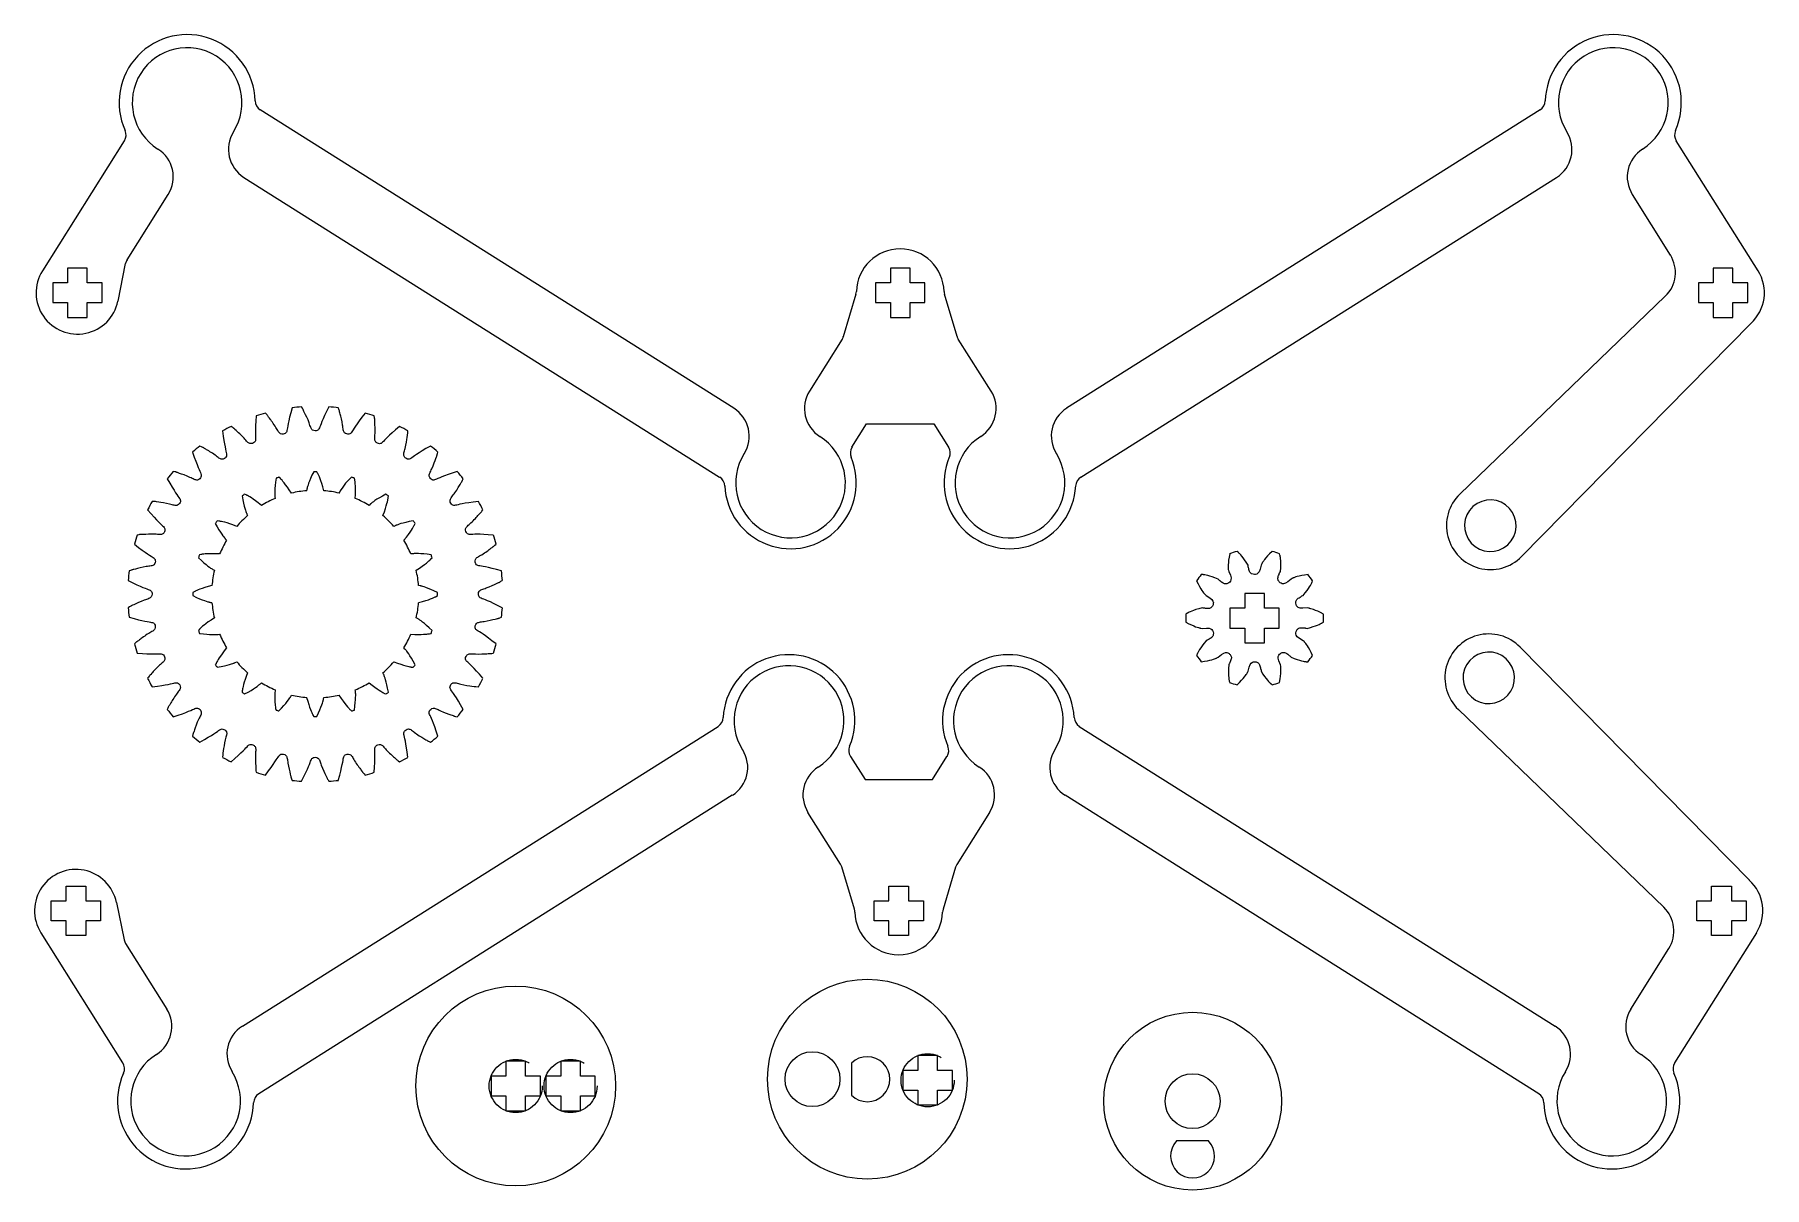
# Model space of a CAD drawing. Header units: millimetres. Extents: x -192 to 283, y -242 to 46.
# Drawn here: x 97.1 to 254.8, y -61.3 to 43.7 of the extents above; entities that cross this region are included whole.
import ezdxf

# ---------------------------------------------------------------- set-up
doc = ezdxf.new("R2010")
doc.units = ezdxf.units.MM
doc.linetypes.add('CENTERX2', pattern=[20.32, 12.7, -2.54, 2.54, -2.54])

msp = doc.modelspace()

# ---------------------------------------------------------------- linework, layer by layer
at = {"color": 7, "linetype": 'Continuous'}
for p, q in [((160.81, 9.65), (117.65, 36.83)), ((234.32, 36.83), (191.15, 9.65)), ((105.25, 34.02), (97.79, 22.18)), ((254.17, 22.18), (246.71, 34.02)), ((116.15, 30.68), (159.52, 3.37)), ((192.44, 3.37), (235.81, 30.68)), ((105.51, 23.17), (109.26, 29.12)), ((242.71, 29.12), (246.17, 23.61)), ((100.08, 22.42), (100.08, 21.07)), ((101.88, 22.42), (100.08, 22.42)), ((101.88, 21.07), (101.88, 22.42)), ((104.68, 19.41), (105.37, 22.83)), ((175.08, 22.42), (175.08, 21.07)), ((176.88, 22.42), (175.08, 22.42)), ((176.88, 21.07), (176.88, 22.42)), ((250.08, 22.42), (250.08, 21.07)), ((251.88, 22.42), (250.08, 22.42)), ((251.88, 21.07), (251.88, 22.42)), ((100.08, 21.07), (98.73, 21.07)), ((98.73, 21.07), (98.73, 19.27)), ((103.23, 21.07), (101.88, 21.07)), ((103.23, 19.27), (103.23, 21.07)), ((175.08, 21.07), (173.73, 21.07)), ((173.73, 21.07), (173.73, 19.27)), ((178.23, 21.07), (176.88, 21.07)), ((178.23, 19.27), (178.23, 21.07)), ((250.08, 21.07), (248.73, 21.07)), ((248.73, 21.07), (248.73, 19.27)), ((253.23, 21.07), (251.88, 21.07)), ((253.23, 19.27), (253.23, 21.07)), ((98.73, 19.27), (100.08, 19.27)), ((100.08, 19.27), (100.08, 17.92)), ((101.88, 19.27), (103.23, 19.27)), ((101.88, 17.92), (101.88, 19.27)), ((171.94, 20.03), (170.79, 16.17)), ((173.73, 19.27), (175.08, 19.27)), ((175.08, 19.27), (175.08, 17.92)), ((176.88, 19.27), (178.23, 19.27)), ((176.88, 17.92), (176.88, 19.27)), ((181.16, 16.2), (180.02, 20.03)), ((245.72, 19.85), (227, 1.83)), ((248.73, 19.27), (250.08, 19.27)), ((250.08, 19.27), (250.08, 17.92)), ((251.88, 19.27), (253.23, 19.27)), ((251.88, 17.92), (251.88, 19.27)), ((100.08, 17.92), (101.88, 17.92)), ((175.08, 17.92), (176.88, 17.92)), ((232.62, -3.85), (253.52, 17.38)), ((250.08, 17.92), (251.88, 17.92)), ((170.68, 15.93), (167.71, 11.21)), ((184.26, 11.21), (181.27, 15.95)), ((171.58, 6.11), (172.91, 8.22)), ((172.91, 8.22), (179.05, 8.22)), ((179.05, 8.22), (180.38, 6.11)), ((231.35, -2.79), (231.35, -2.78)), ((207.38, -7.22), (207.38, -8.57)), ((209.18, -7.22), (207.38, -7.22)), ((209.18, -8.57), (209.18, -7.22)), ((207.38, -8.57), (206.03, -8.57)), ((206.03, -8.57), (206.03, -10.37)), ((210.53, -8.57), (209.18, -8.57)), ((210.53, -10.37), (210.53, -8.57)), ((206.03, -10.37), (207.38, -10.37)), ((207.38, -10.37), (207.38, -11.72)), ((209.18, -10.37), (210.53, -10.37)), ((209.18, -11.72), (209.18, -10.37)), ((207.38, -11.72), (209.18, -11.72)), ((232.48, -12.11), (253.38, -33.34)), ((231.21, -13.17), (231.22, -13.18)), ((245.58, -35.81), (226.86, -17.79)), ((116.02, -46.64), (159.39, -19.33)), ((192.3, -19.33), (235.67, -46.64)), ((171.44, -22.07), (172.77, -24.18)), ((178.92, -24.18), (180.24, -22.07)), ((172.77, -24.18), (178.92, -24.18)), ((160.67, -25.61), (117.51, -52.79)), ((234.18, -52.79), (191.02, -25.61)), ((170.54, -31.89), (167.57, -27.17)), ((184.12, -27.17), (181.14, -31.91)), ((171.81, -35.99), (170.65, -32.13)), ((181.02, -32.16), (179.88, -35.99)), ((99.94, -35.23), (99.94, -33.88)), ((99.94, -33.88), (101.74, -33.88)), ((101.74, -33.88), (101.74, -35.23)), ((174.94, -35.23), (174.94, -33.88)), ((174.94, -33.88), (176.74, -33.88)), ((176.74, -33.88), (176.74, -35.23)), ((249.94, -35.23), (249.94, -33.88)), ((249.94, -33.88), (251.74, -33.88)), ((251.74, -33.88), (251.74, -35.23)), ((98.59, -37.03), (98.59, -35.23)), ((98.59, -35.23), (99.94, -35.23)), ((101.74, -35.23), (103.09, -35.23)), ((103.09, -35.23), (103.09, -37.03)), ((104.54, -35.37), (105.24, -38.79)), ((173.59, -37.03), (173.59, -35.23)), ((173.59, -35.23), (174.94, -35.23)), ((176.74, -35.23), (178.09, -35.23)), ((178.09, -35.23), (178.09, -37.03)), ((248.59, -37.03), (248.59, -35.23)), ((248.59, -35.23), (249.94, -35.23)), ((251.74, -35.23), (253.09, -35.23)), ((253.09, -35.23), (253.09, -37.03)), ((99.94, -37.03), (98.59, -37.03)), ((99.94, -38.38), (99.94, -37.03)), ((103.09, -37.03), (101.74, -37.03)), ((101.74, -37.03), (101.74, -38.38)), ((174.94, -37.03), (173.59, -37.03)), ((174.94, -38.38), (174.94, -37.03)), ((178.09, -37.03), (176.74, -37.03)), ((176.74, -37.03), (176.74, -38.38)), ((249.94, -37.03), (248.59, -37.03)), ((249.94, -38.38), (249.94, -37.03)), ((253.09, -37.03), (251.74, -37.03)), ((251.74, -37.03), (251.74, -38.38)), ((105.12, -49.98), (97.66, -38.13)), ((101.74, -38.38), (99.94, -38.38)), ((105.37, -39.12), (109.12, -45.08)), ((176.74, -38.38), (174.94, -38.38)), ((254.03, -38.13), (246.57, -49.98)), ((251.74, -38.38), (249.94, -38.38)), ((242.57, -45.08), (246.04, -39.57)), ((141.83, -49.84), (140.03, -49.84)), ((140.03, -49.84), (140.03, -51.19)), ((141.83, -51.19), (141.83, -49.84)), ((146.83, -49.84), (145.03, -49.84)), ((145.03, -49.84), (145.03, -51.19)), ((146.83, -51.19), (146.83, -49.84)), ((171.54, -50.01), (171.54, -52.93)), ((179.38, -49.32), (177.58, -49.32)), ((177.58, -49.32), (177.58, -50.67)), ((179.38, -50.67), (179.38, -49.32)), ((138.68, -51.19), (138.68, -52.99)), ((140.03, -51.19), (138.68, -51.19)), ((143.18, -51.19), (141.83, -51.19)), ((143.18, -52.99), (143.18, -51.19)), ((143.68, -51.19), (143.68, -52.99)), ((145.03, -51.19), (143.68, -51.19)), ((148.18, -51.19), (146.83, -51.19)), ((148.18, -52.99), (148.18, -51.19)), ((176.23, -50.67), (176.23, -52.47)), ((177.58, -50.67), (176.23, -50.67)), ((180.73, -50.67), (179.38, -50.67)), ((180.73, -52.47), (180.73, -50.67)), ((138.68, -52.99), (140.03, -52.99)), ((140.03, -52.99), (140.03, -54.34)), ((141.83, -54.34), (141.83, -52.99)), ((141.83, -52.99), (143.18, -52.99)), ((143.68, -52.99), (145.03, -52.99)), ((145.03, -52.99), (145.03, -54.34)), ((146.83, -54.34), (146.83, -52.99)), ((146.83, -52.99), (148.18, -52.99)), ((176.23, -52.47), (177.58, -52.47)), ((177.58, -52.47), (177.58, -53.82)), ((179.38, -53.82), (179.38, -52.47)), ((179.38, -52.47), (180.73, -52.47)), ((140.03, -54.34), (141.83, -54.34)), ((145.03, -54.34), (146.83, -54.34)), ((177.58, -53.82), (179.38, -53.82)), ((204.08, -57.1), (201.17, -57.1))]:
    msp.add_line(p, q, dxfattribs=at)
for centre, radius in [((172.98, -51.47), 9.1), ((140.93, -52.09), 9.1), ((202.63, -53.47), 8.1), ((167.98, -51.47), 2.5), ((202.63, -53.47), 2.5)]:
    msp.add_circle(centre, radius, dxfattribs=at)
at = {"color": 7, "linetype": 'CENTERX2'}
for centre in [(140.93, -52.09), (145.93, -52.09), (178.48, -51.57)]:
    msp.add_circle(centre, 2.42, dxfattribs=at)
at = {"color": 7, "linetype": 'Continuous'}
for centre, radius, start, end in [((110.98, 37.49), 6.2, 1.5448, 204.0468), ((240.98, 37.49), 6.2, 335.9532, 178.4552), ((110.98, 37.49), 5, 327.7958, 237.7958), ((240.98, 37.49), 5, 302.2042, 212.2042), ((118.18, 37.68), 1, 181.5448, 237.7958), ((233.78, 37.68), 1, 302.2042, 358.4552), ((104.41, 34.55), 1, 327.7958, 24.0468), ((117.75, 33.22), 3, 147.7958, 237.7958), ((234.21, 33.22), 3, 302.2042, 32.2042), ((247.56, 34.55), 1, 155.9532, 212.2042), ((106.72, 30.72), 3, 327.7958, 57.7958), ((245.25, 30.72), 3, 122.2042, 212.2042), ((175.98, 20.17), 4, 1.7581, 178.2317), ((100.98, 20.17), 3.77, 147.7958, 348.4524), ((106.35, 22.63), 1, 147.7958, 168.4524), ((243.64, 22.02), 3, 313.9066, 32.2042), ((250.98, 20.17), 3.77, 312.2885, 32.2042), ((170.98, 20.32), 1, 343.3508, 358.2317), ((180.98, 20.32), 1, 181.7581, 196.5545), ((169.83, 16.46), 1, 327.7958, 343.3508), ((182.12, 16.48), 1, 196.5545, 212.2042), ((170.25, 9.62), 3, 147.7958, 237.7958), ((181.72, 9.62), 3, 302.2042, 32.2042), ((122.66, -7.28), 17.1, 94.1681, 97.0819), ((122.66, -7.28), 17.1, 82.9181, 85.8319), ((159.21, 7.11), 3, 327.7958, 57.7958), ((192.75, 7.11), 3, 122.2042, 212.2042), ((122.66, -7.28), 17.1, 116.6681, 119.5819), ((122.66, -7.28), 17.1, 105.4181, 108.3319), ((122.66, -7.28), 17.1, 71.6681, 74.5819), ((122.66, -7.28), 17.1, 60.4181, 63.3319), ((165.98, 2.85), 5, 147.7958, 57.7958), ((185.98, 2.85), 5, 122.2042, 32.2042), ((122.66, -7.28), 17.1, 127.9181, 130.8319), ((122.66, -7.28), 17.1, 49.1681, 52.0819), ((165.98, 2.85), 6, 182.6457, 22.9459), ((172.43, 5.57), 1, 147.7958, 202.9459), ((185.98, 2.85), 6, 157.0541, 357.3543), ((179.54, 5.57), 1, 337.0541, 32.2042), ((122.66, -7.28), 17.1, 139.1681, 142.0819), ((122.66, -7.28), 11.15, 107.2859, 108.7141), ((122.66, -7.28), 11.15, 89.2859, 90.7141), ((122.66, -7.28), 11.15, 71.2859, 72.7133), ((122.66, -7.28), 17.1, 37.9181, 40.8319), ((158.99, 2.52), 1, 2.6457, 57.7958), ((192.97, 2.52), 1, 122.2042, 177.3543), ((122.66, -7.28), 11.15, 125.2859, 126.7141), ((122.66, -7.28), 9.45, 94.7457, 103.2543), ((122.66, -7.28), 9.45, 76.7457, 85.2543), ((122.66, -7.28), 11.15, 53.2859, 54.7141), ((229.77, -1.05), 4, 133.9066, 315.4517), ((122.66, -7.28), 17.1, 150.4181, 153.3319), ((122.66, -7.28), 9.45, 112.7457, 121.2543), ((122.66, -7.28), 9.45, 58.7457, 67.2543), ((122.66, -7.28), 17.1, 26.6681, 29.5819), ((229.77, -1.05), 2.35, 312.3427, 312.2342), ((122.66, -7.28), 11.15, 143.2859, 144.7141), ((122.66, -7.28), 9.45, 130.7457, 139.2543), ((122.66, -7.28), 9.45, 40.7457, 49.2543), ((122.66, -7.28), 11.15, 35.2859, 36.7141), ((122.66, -7.28), 17.1, 161.6681, 164.5819), ((122.66, -7.28), 9.45, 148.7457, 157.2543), ((122.66, -7.28), 9.45, 22.7457, 31.2543), ((122.66, -7.28), 17.1, 15.4181, 18.3319), ((122.66, -7.28), 11.15, 161.2859, 162.7141), ((122.66, -7.28), 11.15, 17.2859, 18.7141), ((208.28, -9.47), 6.28, 104.7443, 111.2557), ((208.28, -9.47), 6.28, 68.7443, 75.2557), ((122.66, -7.28), 17.1, 172.9181, 175.8319), ((122.66, -7.28), 9.45, 166.7457, 175.2543), ((122.66, -7.28), 9.45, 4.7457, 13.2543), ((122.66, -7.28), 17.1, 4.1681, 7.0819), ((208.28, -9.47), 6.28, 140.7443, 147.2557), ((208.28, -9.47), 6.28, 32.7443, 39.2557), ((122.66, -7.28), 11.15, 179.2859, 180.7141), ((122.66, -7.28), 11.15, 359.2859, 0.7141), ((122.66, -7.28), 17.1, 184.1681, 187.0819), ((122.66, -7.28), 9.45, 184.7457, 193.2543), ((122.66, -7.28), 9.45, 346.7457, 355.2543), ((122.66, -7.28), 17.1, 352.9181, 355.8319), ((208.28, -9.47), 6.28, 176.7443, 183.2557), ((208.28, -9.47), 6.28, 356.7443, 3.2557), ((122.66, -7.28), 11.15, 197.2859, 198.7141), ((122.66, -7.28), 9.45, 202.7457, 211.2543), ((122.66, -7.28), 9.45, 328.7457, 337.2543), ((122.66, -7.28), 11.15, 341.2859, 342.7141), ((229.63, -14.91), 4, 44.5483, 226.0934), ((122.66, -7.28), 17.1, 195.4181, 198.3319), ((122.66, -7.28), 17.1, 341.6681, 344.5819), ((229.63, -14.91), 2.35, 47.7658, 47.6573), ((122.66, -7.28), 11.15, 215.2859, 216.7141), ((122.66, -7.28), 9.45, 220.7457, 229.2543), ((122.66, -7.28), 9.45, 310.7457, 319.2543), ((122.66, -7.28), 11.15, 323.2859, 324.7141), ((165.84, -18.8), 6, 337.0541, 177.3543), ((165.84, -18.8), 5, 302.2042, 212.2042), ((185.84, -18.8), 6, 2.6457, 202.9459), ((185.84, -18.8), 5, 327.7958, 237.7958), ((208.28, -9.47), 6.28, 212.7443, 219.2557), ((208.28, -9.47), 6.28, 320.7443, 327.2557), ((122.66, -7.28), 17.1, 206.6681, 209.5819), ((122.66, -7.28), 9.45, 238.7457, 247.2543), ((122.66, -7.28), 9.45, 292.7457, 301.2543), ((122.66, -7.28), 17.1, 330.4181, 333.3319), ((208.28, -9.47), 6.28, 248.7443, 255.2557), ((208.28, -9.47), 6.28, 284.7443, 291.2557), ((122.66, -7.28), 11.15, 233.2859, 234.7141), ((122.66, -7.28), 9.45, 256.7457, 265.2543), ((122.66, -7.28), 9.45, 274.7457, 283.2543), ((122.66, -7.28), 11.15, 305.2859, 306.7141), ((122.66, -7.28), 17.1, 217.9181, 220.8319), ((122.66, -7.28), 11.15, 251.2859, 252.7141), ((122.66, -7.28), 11.15, 269.2859, 270.7141), ((122.66, -7.28), 11.15, 287.2859, 288.7141), ((122.66, -7.28), 17.1, 319.1681, 322.0819), ((158.85, -18.48), 1, 302.2042, 357.3543), ((192.84, -18.48), 1, 182.6457, 237.7958), ((122.66, -7.28), 17.1, 229.1681, 232.0819), ((122.66, -7.28), 17.1, 307.9181, 310.8319), ((159.08, -23.07), 3, 302.2042, 32.2042), ((172.29, -21.53), 1, 157.0541, 212.2042), ((179.4, -21.53), 1, 327.7958, 22.9459), ((192.61, -23.07), 3, 147.7958, 237.7958), ((122.66, -7.28), 17.1, 240.4181, 243.3319), ((122.66, -7.28), 17.1, 251.6681, 254.5819), ((122.66, -7.28), 17.1, 285.4181, 288.3319), ((122.66, -7.28), 17.1, 296.6681, 299.5819), ((170.11, -25.57), 3, 122.2042, 212.2042), ((181.58, -25.57), 3, 327.7958, 57.7958), ((122.66, -7.28), 17.1, 262.9181, 265.8319), ((122.66, -7.28), 17.1, 274.1681, 277.0819), ((100.84, -36.13), 3.77, 11.5476, 212.2042), ((169.69, -32.42), 1, 16.6492, 32.2042), ((181.98, -32.44), 1, 147.7958, 163.4455), ((250.84, -36.13), 3.77, 327.7958, 47.7115), ((170.85, -36.28), 1, 1.7683, 16.6492), ((175.84, -36.13), 4, 181.7683, 358.2419), ((180.84, -36.28), 1, 163.4455, 178.2419), ((243.5, -37.97), 3, 327.7958, 46.0934), ((106.22, -38.59), 1, 191.5476, 212.2042), ((106.58, -46.68), 3, 302.2042, 32.2042), ((245.11, -46.68), 3, 147.7958, 237.7958), ((117.61, -49.18), 3, 122.2042, 212.2042), ((234.08, -49.18), 3, 327.7958, 57.7958), ((104.27, -50.51), 1, 335.9532, 32.2042), ((110.84, -53.45), 5, 122.2042, 32.2042), ((172.98, -51.47), 2.05, 225.3655, 134.6345), ((240.84, -53.45), 5, 147.7958, 57.7958), ((247.42, -50.51), 1, 147.7958, 204.0468), ((110.84, -53.45), 6.2, 155.9532, 358.4552), ((240.84, -53.45), 6.2, 181.5448, 24.0468), ((118.04, -53.64), 1, 122.2042, 178.4552), ((233.65, -53.64), 1, 1.5448, 57.7958), ((202.63, -58.47), 2, 136.7764, 43.2236)]:
    msp.add_arc(centre, radius, start, end, dxfattribs=at)
for points, knots in [([(120.55, 9.69), (120.17, 8.35), (120.11, 7.66), (120.01, 7.4), (119.76, 7.29), (119.49, 7.3), (119.29, 7.5), (118.97, 8.11), (118.11, 9.21), (118.43, 8.86), (118.11, 9.21)], [0, 0, 0, 0, 0.2642, 0.395364, 0.448111, 0.499999, 0.551887, 0.604634, 0.735798, 1, 1, 1, 1]), ([(123.9, 9.78), (123.27, 8.53), (123.07, 7.87), (122.92, 7.64), (122.66, 7.57), (122.39, 7.64), (122.24, 7.87), (122.05, 8.53), (121.41, 9.78), (121.66, 9.37), (121.41, 9.78)], [0, 0, 0, 0, 0.264198, 0.395363, 0.44811, 0.499998, 0.551886, 0.604633, 0.735797, 1, 1, 1, 1]), ([(127.2, 9.21), (126.34, 8.11), (126.02, 7.5), (125.83, 7.3), (125.55, 7.29), (125.3, 7.4), (125.2, 7.66), (125.14, 8.35), (124.76, 9.69), (124.93, 9.25), (124.76, 9.69)], [0, 0, 0, 0, 0.264198, 0.395363, 0.44811, 0.499998, 0.551886, 0.604633, 0.735797, 1, 1, 1, 1]), ([(117.28, 8.95), (117.17, 7.56), (117.25, 6.88), (117.2, 6.6), (116.97, 6.44), (116.7, 6.4), (116.47, 6.56), (116.04, 7.1), (114.98, 8), (115.37, 7.73), (114.98, 8)], [0, 0, 0, 0, 0.264201, 0.395365, 0.448112, 0.5, 0.551887, 0.604634, 0.735798, 1, 1, 1, 1]), ([(130.33, 8), (129.27, 7.1), (128.84, 6.56), (128.61, 6.4), (128.34, 6.44), (128.12, 6.6), (128.07, 6.88), (128.14, 7.56), (128.03, 8.95), (128.11, 8.49), (128.03, 8.95)], [0, 0, 0, 0, 0.264199, 0.395363, 0.44811, 0.499998, 0.551886, 0.604633, 0.735797, 1, 1, 1, 1]), ([(114.21, 7.59), (114.38, 6.21), (114.59, 5.55), (114.59, 5.27), (114.41, 5.07), (114.15, 4.97), (113.89, 5.08), (113.36, 5.53), (112.15, 6.21), (112.58, 6.01), (112.15, 6.21)], [0, 0, 0, 0, 0.264202, 0.395366, 0.448113, 0.5, 0.551888, 0.604635, 0.735799, 1, 1, 1, 1]), ([(133.16, 6.21), (131.95, 5.53), (131.42, 5.08), (131.16, 4.97), (130.91, 5.07), (130.72, 5.27), (130.72, 5.55), (130.93, 6.21), (131.1, 7.59), (131.08, 7.12), (131.1, 7.59)], [0, 0, 0, 0, 0.264188, 0.395354, 0.448102, 0.499991, 0.551879, 0.604627, 0.735793, 1, 1, 1, 1]), ([(111.48, 5.66), (111.91, 4.33), (112.24, 3.73), (112.3, 3.46), (112.16, 3.22), (111.92, 3.08), (111.65, 3.14), (111.04, 3.47), (109.72, 3.9), (110.18, 3.79), (109.72, 3.9)], [0, 0, 0, 0, 0.264204, 0.395367, 0.448114, 0.500002, 0.551889, 0.604636, 0.735799, 1, 1, 1, 1]), ([(135.59, 3.9), (134.27, 3.47), (133.66, 3.14), (133.39, 3.08), (133.16, 3.22), (133.01, 3.46), (133.07, 3.73), (133.41, 4.33), (133.84, 5.66), (133.73, 5.2), (133.84, 5.66)], [0, 0, 0, 0, 0.264201, 0.395365, 0.448112, 0.5, 0.551887, 0.604634, 0.735798, 1, 1, 1, 1]), ([(109.17, 3.23), (109.85, 2.01), (110.29, 1.48), (110.4, 1.23), (110.31, 0.97), (110.11, 0.79), (109.83, 0.79), (109.17, 1), (107.79, 1.16), (108.26, 1.15), (107.79, 1.16)], [0, 0, 0, 0, 0.264205, 0.395369, 0.448115, 0.500003, 0.55189, 0.604637, 0.7358, 1, 1, 1, 1]), ([(119.08, 3.28), (118.93, 2.25), (119, 1.44), (118.96, 1.71), (119, 1.44)], [0, 0, 0, 0, 0.562632, 1, 1, 1, 1]), ([(120.49, 1.92), (119.93, 2.79), (119.34, 3.37), (119.55, 3.18), (119.34, 3.37)], [0, 0, 0, 0, 0.5569289, 1, 1, 1, 1]), ([(122.52, 3.87), (122.05, 2.93), (121.87, 2.14), (121.92, 2.41), (121.87, 2.14)], [0, 0, 0, 0, 0.562629, 1, 1, 1, 1]), ([(123.44, 2.14), (123.18, 3.14), (122.8, 3.87), (122.94, 3.63), (122.8, 3.87)], [0, 0, 0, 0, 0.556927, 1, 1, 1, 1]), ([(125.97, 3.37), (125.57, 3), (125.12, 2.46), (124.82, 1.92), (124.92, 2.1), (124.82, 1.92)], [0, 0, 0, 0, 0.289899, 0.670508, 1, 1, 1, 1]), ([(126.31, 1.44), (126.37, 2.47), (126.23, 3.28), (126.29, 3.01), (126.23, 3.28)], [0, 0, 0, 0, 0.556929, 1, 1, 1, 1]), ([(137.53, 1.16), (136.14, 1), (135.48, 0.79), (135.2, 0.79), (135, 0.97), (134.91, 1.23), (135.02, 1.48), (135.46, 2.01), (136.15, 3.23), (135.95, 2.8), (136.15, 3.23)], [0, 0, 0, 0, 0.2641983, 0.3953628, 0.4481098, 0.4999977, 0.5518856, 0.6046327, 0.7357971, 1, 1, 1, 1]), ([(115.99, 1.66), (116.17, 0.63), (116.49, -0.12), (116.37, 0.13), (116.49, -0.12)], [0, 0, 0, 0, 0.5626348, 1, 1, 1, 1]), ([(117.75, 0.8), (116.95, 1.46), (116.22, 1.82), (116.47, 1.71), (116.22, 1.82)], [0, 0, 0, 0, 0.556929, 1, 1, 1, 1]), ([(129.1, 1.82), (128.17, 1.34), (127.56, 0.8), (127.76, 0.99), (127.56, 0.8)], [0, 0, 0, 0, 0.562609, 1, 1, 1, 1]), ([(128.83, -0.12), (129.2, 0.85), (129.32, 1.66), (129.3, 1.39), (129.32, 1.66)], [0, 0, 0, 0, 0.5569311, 1, 1, 1, 1]), ([(107.38, 0.4), (108.28, -0.66), (108.82, -1.09), (108.98, -1.32), (108.94, -1.6), (108.78, -1.82), (108.5, -1.87), (107.81, -1.79), (106.42, -1.9), (106.89, -1.82), (106.42, -1.9)], [0, 0, 0, 0, 0.2642045, 0.3953678, 0.4481144, 0.5000019, 0.5518894, 0.604636, 0.7357994, 1, 1, 1, 1]), ([(138.89, -1.9), (137.5, -1.79), (136.81, -1.87), (136.54, -1.82), (136.38, -1.6), (136.33, -1.32), (136.49, -1.09), (137.03, -0.66), (137.94, 0.4), (137.66, 0.01), (137.94, 0.4)], [0, 0, 0, 0, 0.264195, 0.39536, 0.448107, 0.499995, 0.551884, 0.604631, 0.735796, 1, 1, 1, 1]), ([(113.55, -0.84), (114.04, -1.76), (114.58, -2.37), (114.39, -2.18), (114.58, -2.37)], [0, 0, 0, 0, 0.562639, 1, 1, 1, 1]), ([(115.5, -1.11), (114.53, -0.73), (113.72, -0.61), (113.99, -0.64), (113.72, -0.61)], [0, 0, 0, 0, 0.556926, 1, 1, 1, 1]), ([(131.59, -0.61), (130.56, -0.79), (129.82, -1.11), (130.06, -0.99), (129.82, -1.11)], [0, 0, 0, 0, 0.562613, 1, 1, 1, 1]), ([(130.74, -2.37), (131.39, -1.57), (131.76, -0.84), (131.65, -1.09), (131.76, -0.84)], [0, 0, 0, 0, 0.5569442, 1, 1, 1, 1]), ([(106.17, -2.73), (107.27, -3.59), (107.88, -3.91), (108.08, -4.11), (108.09, -4.38), (107.98, -4.63), (107.72, -4.73), (107.03, -4.79), (105.69, -5.17), (106.13, -5), (105.69, -5.17)], [0, 0, 0, 0, 0.2642038, 0.3953673, 0.4481139, 0.5000015, 0.551889, 0.6046356, 0.7357991, 1, 1, 1, 1]), ([(139.63, -5.17), (138.28, -4.79), (137.59, -4.73), (137.34, -4.63), (137.22, -4.38), (137.23, -4.11), (137.43, -3.91), (138.05, -3.59), (139.14, -2.73), (138.79, -3.06), (139.14, -2.73)], [0, 0, 0, 0, 0.2641883, 0.3953545, 0.4481023, 0.4999909, 0.5518795, 0.6046273, 0.7357935, 1, 1, 1, 1]), ([(112.01, -3.97), (112.76, -4.7), (113.46, -5.11), (113.22, -4.98), (113.46, -5.11)], [0, 0, 0, 0, 0.562634, 1, 1, 1, 1]), ([(113.94, -3.62), (112.91, -3.56), (112.1, -3.7), (112.37, -3.64), (112.1, -3.7)], [0, 0, 0, 0, 0.556918, 1, 1, 1, 1]), ([(133.22, -3.7), (132.18, -3.55), (131.37, -3.62), (131.64, -3.59), (131.37, -3.62)], [0, 0, 0, 0, 0.562632, 1, 1, 1, 1]), ([(131.86, -5.11), (132.73, -4.55), (133.3, -3.97), (133.12, -4.17), (133.3, -3.97)], [0, 0, 0, 0, 0.5569295, 1, 1, 1, 1]), ([(206.01, -3.62), (205.83, -4.5), (205.92, -5.21), (205.87, -4.97), (205.92, -5.21)], [0, 0, 0, 0, 0.554277, 1, 1, 1, 1]), ([(207.69, -4.64), (207.21, -3.86), (206.68, -3.4), (206.87, -3.54), (206.68, -3.4)], [0, 0, 0, 0, 0.564382, 1, 1, 1, 1]), ([(208.87, -4.64), (208.76, -5.25), (208.56, -5.45), (208.28, -5.51), (208, -5.45), (207.8, -5.25), (207.69, -4.64), (207.7, -4.85), (207.69, -4.64)], [0, 0, 0, 0, 0.260371, 0.379932, 0.499996, 0.620061, 0.739622, 1, 1, 1, 1]), ([(209.88, -3.4), (209.22, -4.01), (208.87, -4.64), (208.98, -4.42), (208.87, -4.64)], [0, 0, 0, 0, 0.554266, 1, 1, 1, 1]), ([(210.64, -5.21), (210.72, -4.3), (210.56, -3.62), (210.63, -3.84), (210.56, -3.62)], [0, 0, 0, 0, 0.564396, 1, 1, 1, 1]), ([(105.6, -6.04), (106.84, -6.67), (107.51, -6.86), (107.74, -7.01), (107.81, -7.28), (107.74, -7.54), (107.51, -7.7), (106.84, -7.89), (105.6, -8.52), (106.01, -8.27), (105.6, -8.52)], [0, 0, 0, 0, 0.2642046, 0.395368, 0.4481146, 0.500002, 0.5518895, 0.6046361, 0.7357994, 1, 1, 1, 1]), ([(139.71, -8.52), (138.47, -7.89), (137.8, -7.7), (137.57, -7.54), (137.51, -7.28), (137.57, -7.01), (137.8, -6.86), (138.47, -6.67), (139.71, -6.04), (139.31, -6.29), (139.71, -6.04)], [0, 0, 0, 0, 0.26419, 0.395356, 0.448103, 0.499992, 0.55188, 0.604628, 0.735794, 1, 1, 1, 1]), ([(203, -6.07), (203.38, -6.89), (203.87, -7.41), (203.69, -7.25), (203.87, -7.41)], [0, 0, 0, 0, 0.5542851, 1, 1, 1, 1]), ([(204.96, -5.91), (204.12, -5.56), (203.42, -5.5), (203.66, -5.5), (203.42, -5.5)], [0, 0, 0, 0, 0.564374, 1, 1, 1, 1]), ([(205.92, -5.21), (206.19, -5.77), (206.15, -6.05), (205.95, -6.26), (205.69, -6.38), (205.41, -6.33), (204.96, -5.91), (205.09, -6.08), (204.96, -5.91)], [0, 0, 0, 0, 0.260385, 0.379944, 0.500006, 0.620069, 0.739627, 1, 1, 1, 1]), ([(211.6, -5.91), (211.15, -6.33), (210.87, -6.38), (210.61, -6.26), (210.42, -6.05), (210.38, -5.77), (210.64, -5.21), (210.52, -5.39), (210.64, -5.21)], [0, 0, 0, 0, 0.260353, 0.3799169, 0.4999846, 0.6200522, 0.7396162, 1, 1, 1, 1]), ([(213.15, -5.5), (212.26, -5.6), (211.6, -5.91), (211.81, -5.79), (211.6, -5.91)], [0, 0, 0, 0, 0.554273, 1, 1, 1, 1]), ([(212.7, -7.41), (213.29, -6.72), (213.56, -6.07), (213.49, -6.3), (213.56, -6.07)], [0, 0, 0, 0, 0.564405, 1, 1, 1, 1]), ([(113.24, -6.5), (112.24, -6.76), (111.51, -7.14), (111.75, -7), (111.51, -7.14)], [0, 0, 0, 0, 0.556919, 1, 1, 1, 1]), ([(111.51, -7.42), (112.44, -7.88), (113.24, -8.06), (112.97, -8.01), (113.24, -8.06)], [0, 0, 0, 0, 0.56264, 1, 1, 1, 1]), ([(133.81, -7.14), (132.87, -6.68), (132.08, -6.5), (132.34, -6.54), (132.08, -6.5)], [0, 0, 0, 0, 0.562615, 1, 1, 1, 1]), ([(132.08, -8.06), (133.08, -7.8), (133.81, -7.42), (133.57, -7.56), (133.81, -7.42)], [0, 0, 0, 0, 0.556933, 1, 1, 1, 1]), ([(203.87, -7.41), (204.41, -7.71), (204.55, -7.96), (204.51, -8.25), (204.37, -8.5), (204.12, -8.62), (203.5, -8.54), (203.71, -8.6), (203.5, -8.54)], [0, 0, 0, 0, 0.260381, 0.37994, 0.500003, 0.620067, 0.739626, 1, 1, 1, 1]), ([(213.06, -8.54), (212.45, -8.62), (212.19, -8.5), (212.05, -8.25), (212.02, -7.96), (212.15, -7.71), (212.7, -7.41), (212.49, -7.49), (212.7, -7.41)], [0, 0, 0, 0, 0.2603469, 0.3799118, 0.4999804, 0.6200491, 0.739614, 1, 1, 1, 1]), ([(105.69, -9.39), (107.03, -9.76), (107.72, -9.82), (107.98, -9.93), (108.09, -10.18), (108.08, -10.45), (107.88, -10.64), (107.27, -10.96), (106.17, -11.82), (106.52, -11.5), (106.17, -11.82)], [0, 0, 0, 0, 0.264204, 0.395368, 0.448114, 0.500002, 0.551889, 0.604636, 0.735799, 1, 1, 1, 1]), ([(113.46, -9.45), (112.59, -10), (112.01, -10.59), (112.19, -10.38), (112.01, -10.59)], [0, 0, 0, 0, 0.556917, 1, 1, 1, 1]), ([(133.3, -10.59), (132.55, -9.86), (131.86, -9.45), (132.1, -9.57), (131.86, -9.45)], [0, 0, 0, 0, 0.562624, 1, 1, 1, 1]), ([(139.14, -11.82), (138.05, -10.96), (137.43, -10.64), (137.23, -10.45), (137.22, -10.18), (137.34, -9.93), (137.59, -9.82), (138.28, -9.76), (139.63, -9.39), (139.18, -9.55), (139.63, -9.39)], [0, 0, 0, 0, 0.264191, 0.395356, 0.448104, 0.499992, 0.551881, 0.604629, 0.735794, 1, 1, 1, 1]), ([(203.5, -8.54), (202.62, -8.75), (202.01, -9.11), (202.21, -8.98), (202.01, -9.11)], [0, 0, 0, 0, 0.5643709, 1, 1, 1, 1]), ([(214.55, -9.11), (213.77, -8.68), (213.06, -8.54), (213.3, -8.57), (213.06, -8.54)], [0, 0, 0, 0, 0.554263, 1, 1, 1, 1]), ([(112.1, -10.86), (113.13, -11.01), (113.94, -10.93), (113.67, -10.97), (113.94, -10.93)], [0, 0, 0, 0, 0.562646, 1, 1, 1, 1]), ([(131.37, -10.93), (132.41, -10.99), (133.22, -10.86), (132.95, -10.92), (133.22, -10.86)], [0, 0, 0, 0, 0.556933, 1, 1, 1, 1]), ([(202.01, -9.83), (202.8, -10.26), (203.5, -10.4), (203.26, -10.37), (203.5, -10.4)], [0, 0, 0, 0, 0.554308, 1, 1, 1, 1]), ([(203.5, -10.4), (204.12, -10.32), (204.37, -10.44), (204.51, -10.69), (204.55, -10.98), (204.41, -11.23), (203.87, -11.53), (204.07, -11.45), (203.87, -11.53)], [0, 0, 0, 0, 0.260405, 0.379961, 0.50002, 0.620079, 0.739635, 1, 1, 1, 1]), ([(212.7, -11.53), (212.15, -11.23), (212.02, -10.98), (212.05, -10.69), (212.19, -10.44), (212.45, -10.32), (213.06, -10.4), (212.86, -10.34), (213.06, -10.4)], [0, 0, 0, 0, 0.260362, 0.379924, 0.499991, 0.620057, 0.739619, 1, 1, 1, 1]), ([(213.06, -10.4), (213.95, -10.19), (214.55, -9.83), (214.36, -9.96), (214.55, -9.83)], [0, 0, 0, 0, 0.56442, 1, 1, 1, 1]), ([(114.58, -12.18), (113.92, -12.98), (113.55, -13.72), (113.67, -13.47), (113.55, -13.72)], [0, 0, 0, 0, 0.556926, 1, 1, 1, 1]), ([(131.76, -13.72), (131.27, -12.79), (130.74, -12.18), (130.93, -12.38), (130.74, -12.18)], [0, 0, 0, 0, 0.562632, 1, 1, 1, 1]), ([(203.87, -11.53), (203.28, -12.22), (203, -12.87), (203.08, -12.64), (203, -12.87)], [0, 0, 0, 0, 0.564393, 1, 1, 1, 1]), ([(204.96, -13.03), (205.41, -12.61), (205.69, -12.56), (205.95, -12.68), (206.15, -12.89), (206.19, -13.17), (205.92, -13.73), (206.04, -13.55), (205.92, -13.73)], [0, 0, 0, 0, 0.260396, 0.379953, 0.500013, 0.620074, 0.739631, 1, 1, 1, 1]), ([(210.64, -13.73), (210.38, -13.17), (210.42, -12.89), (210.61, -12.68), (210.87, -12.56), (211.15, -12.61), (211.6, -13.03), (211.47, -12.86), (211.6, -13.03)], [0, 0, 0, 0, 0.260375, 0.379936, 0.5, 0.620064, 0.739624, 1, 1, 1, 1]), ([(213.56, -12.87), (213.19, -12.05), (212.7, -11.53), (212.87, -11.69), (212.7, -11.53)], [0, 0, 0, 0, 0.554277, 1, 1, 1, 1]), ([(106.42, -12.66), (107.81, -12.77), (108.5, -12.69), (108.78, -12.74), (108.94, -12.96), (108.98, -13.23), (108.82, -13.46), (108.28, -13.89), (107.38, -14.95), (107.65, -14.57), (107.38, -14.95)], [0, 0, 0, 0, 0.264204, 0.395367, 0.448114, 0.500001, 0.551889, 0.604635, 0.735799, 1, 1, 1, 1]), ([(113.72, -13.94), (114.75, -13.77), (115.5, -13.45), (115.25, -13.57), (115.5, -13.45)], [0, 0, 0, 0, 0.5626408, 1, 1, 1, 1]), ([(129.82, -13.45), (130.78, -13.82), (131.59, -13.94), (131.32, -13.92), (131.59, -13.94)], [0, 0, 0, 0, 0.556953, 1, 1, 1, 1]), ([(137.94, -14.95), (137.03, -13.89), (136.49, -13.46), (136.33, -13.23), (136.38, -12.96), (136.54, -12.74), (136.81, -12.69), (137.5, -12.77), (138.89, -12.66), (138.42, -12.73), (138.89, -12.66)], [0, 0, 0, 0, 0.264194, 0.395359, 0.448106, 0.499994, 0.551883, 0.60463, 0.735795, 1, 1, 1, 1]), ([(203.42, -13.44), (204.31, -13.34), (204.96, -13.03), (204.75, -13.15), (204.96, -13.03)], [0, 0, 0, 0, 0.554292, 1, 1, 1, 1]), ([(205.92, -13.73), (205.85, -14.64), (206.01, -15.32), (205.94, -15.1), (206.01, -15.32)], [0, 0, 0, 0, 0.564394, 1, 1, 1, 1]), ([(207.69, -14.3), (207.8, -13.69), (208, -13.49), (208.28, -13.43), (208.56, -13.49), (208.76, -13.69), (208.87, -14.3), (208.87, -14.09), (208.87, -14.3)], [0, 0, 0, 0, 0.260381, 0.379941, 0.500004, 0.620067, 0.739626, 1, 1, 1, 1]), ([(210.56, -15.32), (210.73, -14.44), (210.64, -13.73), (210.69, -13.97), (210.64, -13.73)], [0, 0, 0, 0, 0.5542873, 1, 1, 1, 1]), ([(211.6, -13.03), (212.44, -13.38), (213.15, -13.44), (212.91, -13.44), (213.15, -13.44)], [0, 0, 0, 0, 0.564421, 1, 1, 1, 1]), ([(107.79, -15.72), (109.17, -15.56), (109.83, -15.35), (110.11, -15.34), (110.31, -15.53), (110.4, -15.79), (110.29, -16.04), (109.85, -16.57), (109.17, -17.79), (109.36, -17.35), (109.17, -17.79)], [0, 0, 0, 0, 0.2642067, 0.3953697, 0.4481161, 0.5000035, 0.5518908, 0.6046372, 0.7358002, 1, 1, 1, 1]), ([(116.49, -14.44), (116.11, -15.4), (115.99, -16.22), (116.02, -15.94), (115.99, -16.22)], [0, 0, 0, 0, 0.556926, 1, 1, 1, 1]), ([(116.22, -16.38), (117.14, -15.89), (117.75, -15.36), (117.56, -15.55), (117.75, -15.36)], [0, 0, 0, 0, 0.562634, 1, 1, 1, 1]), ([(127.56, -15.36), (128.36, -16.01), (129.1, -16.38), (128.84, -16.27), (129.1, -16.38)], [0, 0, 0, 0, 0.5569508, 1, 1, 1, 1]), ([(129.32, -16.22), (129.15, -15.19), (128.83, -14.44), (128.95, -14.68), (128.83, -14.44)], [0, 0, 0, 0, 0.562632, 1, 1, 1, 1]), ([(136.15, -17.79), (135.46, -16.57), (135.02, -16.04), (134.91, -15.79), (135, -15.53), (135.2, -15.34), (135.48, -15.35), (136.14, -15.56), (137.53, -15.72), (137.05, -15.7), (137.53, -15.72)], [0, 0, 0, 0, 0.264197, 0.395362, 0.448109, 0.499997, 0.551885, 0.604632, 0.735797, 1, 1, 1, 1]), ([(206.68, -15.54), (207.34, -14.93), (207.69, -14.3), (207.59, -14.52), (207.69, -14.3)], [0, 0, 0, 0, 0.554304, 1, 1, 1, 1]), ([(208.87, -14.3), (209.35, -15.08), (209.88, -15.54), (209.69, -15.4), (209.88, -15.54)], [0, 0, 0, 0, 0.5644087, 1, 1, 1, 1]), ([(119, -15.99), (118.94, -17.03), (119.08, -17.84), (119.02, -17.57), (119.08, -17.84)], [0, 0, 0, 0, 0.556928, 1, 1, 1, 1]), ([(119.34, -17.92), (120.07, -17.18), (120.49, -16.48), (120.36, -16.72), (120.49, -16.48)], [0, 0, 0, 0, 0.562635, 1, 1, 1, 1]), ([(121.87, -16.7), (122.14, -17.7), (122.52, -18.43), (122.38, -18.19), (122.52, -18.43)], [0, 0, 0, 0, 0.55693, 1, 1, 1, 1]), ([(122.8, -18.43), (123.26, -17.49), (123.44, -16.7), (123.39, -16.97), (123.44, -16.7)], [0, 0, 0, 0, 0.562635, 1, 1, 1, 1]), ([(124.82, -16.48), (125.38, -17.35), (125.97, -17.92), (125.76, -17.74), (125.97, -17.92)], [0, 0, 0, 0, 0.556929, 1, 1, 1, 1]), ([(126.23, -17.84), (126.38, -16.8), (126.31, -15.99), (126.35, -16.26), (126.31, -15.99)], [0, 0, 0, 0, 0.562636, 1, 1, 1, 1]), ([(109.72, -18.46), (111.04, -18.03), (111.65, -17.69), (111.92, -17.64), (112.16, -17.78), (112.3, -18.01), (112.24, -18.28), (111.91, -18.89), (111.48, -20.22), (111.58, -19.75), (111.48, -20.22)], [0, 0, 0, 0, 0.264209, 0.395372, 0.448118, 0.500005, 0.551892, 0.604638, 0.735801, 1, 1, 1, 1]), ([(133.84, -20.22), (133.41, -18.89), (133.07, -18.28), (133.01, -18.01), (133.16, -17.78), (133.39, -17.64), (133.66, -17.69), (134.27, -18.03), (135.59, -18.46), (135.13, -18.35), (135.59, -18.46)], [0, 0, 0, 0, 0.264199, 0.395363, 0.44811, 0.499998, 0.551886, 0.604633, 0.735797, 1, 1, 1, 1]), ([(112.15, -20.77), (113.36, -20.09), (113.89, -19.64), (114.15, -19.53), (114.41, -19.63), (114.59, -19.83), (114.59, -20.1), (114.38, -20.76), (114.21, -22.15), (114.23, -21.67), (114.21, -22.15)], [0, 0, 0, 0, 0.264203, 0.395366, 0.448113, 0.500001, 0.551888, 0.604635, 0.735799, 1, 1, 1, 1]), ([(131.1, -22.15), (130.93, -20.76), (130.72, -20.1), (130.72, -19.83), (130.91, -19.63), (131.16, -19.53), (131.42, -19.64), (131.95, -20.09), (133.16, -20.77), (132.73, -20.57), (133.16, -20.77)], [0, 0, 0, 0, 0.264201, 0.395365, 0.448112, 0.5, 0.551887, 0.604634, 0.735798, 1, 1, 1, 1]), ([(114.98, -22.56), (116.04, -21.65), (116.47, -21.11), (116.7, -20.95), (116.97, -21), (117.2, -21.16), (117.25, -21.43), (117.17, -22.12), (117.28, -23.51), (117.2, -23.04), (117.28, -23.51)], [0, 0, 0, 0, 0.264205, 0.395369, 0.448115, 0.500003, 0.55189, 0.604637, 0.7358, 1, 1, 1, 1]), ([(118.11, -23.76), (118.97, -22.67), (119.29, -22.05), (119.49, -21.85), (119.76, -21.84), (120.01, -21.96), (120.11, -22.22), (120.17, -22.91), (120.55, -24.25), (120.38, -23.8), (120.55, -24.25)], [0, 0, 0, 0, 0.264203, 0.395367, 0.448114, 0.500001, 0.551889, 0.604635, 0.735799, 1, 1, 1, 1]), ([(124.76, -24.25), (125.14, -22.91), (125.2, -22.22), (125.3, -21.96), (125.55, -21.84), (125.83, -21.85), (126.02, -22.05), (126.34, -22.67), (127.2, -23.76), (126.88, -23.42), (127.2, -23.76)], [0, 0, 0, 0, 0.264202, 0.395366, 0.448113, 0.500001, 0.551888, 0.604635, 0.735799, 1, 1, 1, 1]), ([(128.03, -23.51), (128.14, -22.12), (128.07, -21.43), (128.12, -21.16), (128.34, -21), (128.61, -20.95), (128.84, -21.11), (129.27, -21.65), (130.33, -22.56), (129.95, -22.28), (130.33, -22.56)], [0, 0, 0, 0, 0.264202, 0.395366, 0.448113, 0.500001, 0.551888, 0.604635, 0.735799, 1, 1, 1, 1]), ([(121.41, -24.33), (122.05, -23.09), (122.24, -22.42), (122.39, -22.19), (122.66, -22.13), (122.92, -22.19), (123.07, -22.42), (123.27, -23.09), (123.9, -24.33), (123.65, -23.93), (123.9, -24.33)], [0, 0, 0, 0, 0.264202, 0.395366, 0.448113, 0.5, 0.551888, 0.604635, 0.735799, 1, 1, 1, 1])]:
    msp.add_open_spline(points, degree=3, knots=knots, dxfattribs=at)

doc.saveas('drawing.dxf')
